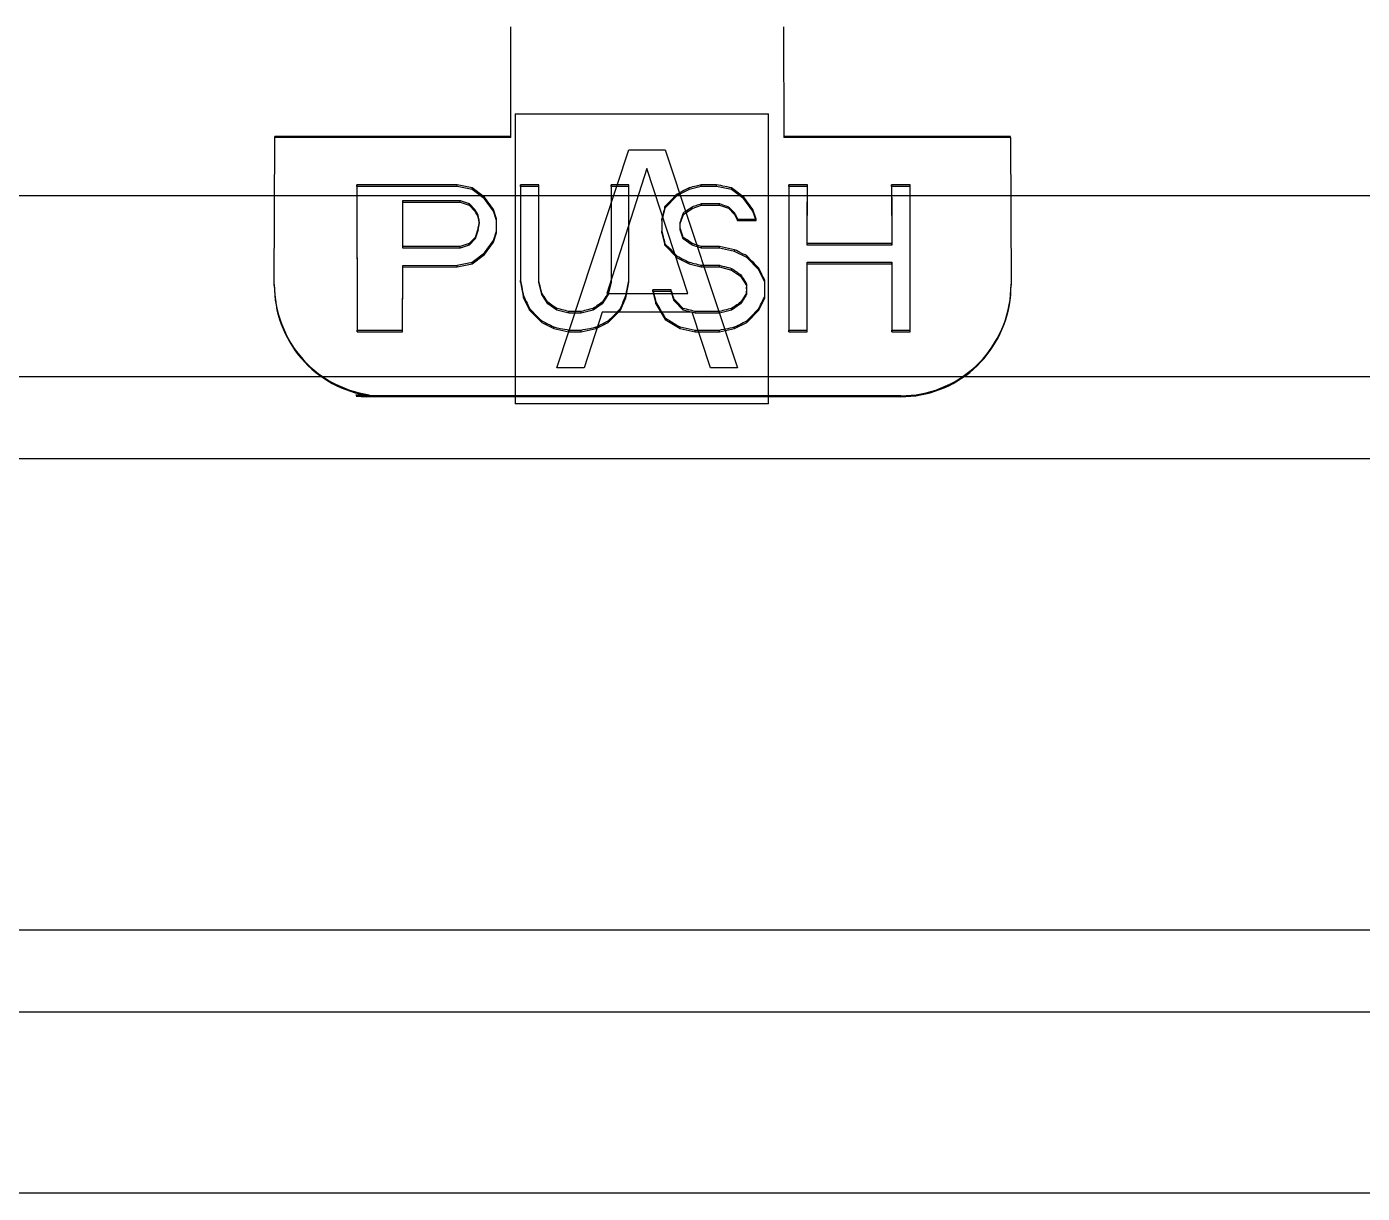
# Model space of a CAD drawing. Extents: x 0 to 144, y 0 to 348.
# Drawn here: x 30.04 to 66.73, y 56.59 to 88.64 of the extents above; entities that cross this region are included whole.
import ezdxf

# ---------------------------------------------------------------- set-up
doc = ezdxf.new("R2010")
doc.units = 0
doc.layers.add('-15N-THT. THIẾT BỊ ĐÓNG MỞ', color=40, linetype='CONTINUOUS')

# ---------------------------------------------------------------- blocks, each defined once
blk = doc.blocks.new('06 - N - SC VSD ATV630U07~55N4')
at = {"layer": '-15N-THT. THIẾT BỊ ĐÓNG MỞ'}
for p, q in [((-28.659, -88.406), (-28.656, -85.363)), ((-21.166, -85.363), (-21.162, -88.406)), ((-28.54, -87.752), (-21.581, -87.752)), ((-28.54, -87.752), (-28.54, -95.726)), ((-28.54, -87.752), (-28.54, -87.752)), ((-21.581, -95.726), (-21.581, -87.752)), ((-21.581, -87.752), (-21.581, -87.752)), ((-35.155, -92.459), (-35.14, -88.406)), ((-28.659, -88.38), (-35.14, -88.38)), ((-35.14, -88.406), (-35.14, -88.38)), ((-28.659, -88.406), (-35.14, -88.406)), ((-14.931, -88.38), (-21.162, -88.38)), ((-14.931, -88.406), (-21.162, -88.406)), ((-14.931, -88.406), (-14.931, -88.38)), ((-14.931, -88.406), (-14.916, -92.459)), ((-27.394, -94.729), (-25.418, -88.749)), ((-25.418, -88.749), (-25.418, -88.749)), ((-25.418, -88.749), (-24.421, -88.749)), ((-24.421, -88.749), (-22.428, -94.729)), ((-24.421, -88.749), (-24.421, -88.749)), ((-24.92, -89.258), (-26.023, -92.693)), ((-23.798, -92.693), (-24.92, -89.258)), ((-24.92, -89.258), (-24.92, -89.258)), ((-30.134, -89.704), (-32.884, -89.703)), ((-32.884, -89.703), (-32.881, -93.697)), ((-32.884, -89.748), (-32.884, -89.703)), ((-30.134, -89.749), (-32.884, -89.748)), ((-32.884, -89.748), (-32.881, -93.741)), ((-29.717, -89.79), (-30.134, -89.704)), ((-30.134, -89.749), (-30.134, -89.704)), ((-29.717, -89.834), (-30.134, -89.749)), ((-29.384, -90.044), (-29.717, -89.79)), ((-29.717, -89.834), (-29.717, -89.79)), ((-29.384, -90.088), (-29.717, -89.834)), ((-27.887, -89.703), (-28.395, -89.703)), ((-28.395, -89.703), (-28.395, -90.456)), ((-28.395, -89.748), (-28.395, -89.703)), ((-27.887, -89.748), (-28.395, -89.748)), ((-28.395, -89.748), (-28.393, -92.381)), ((-27.89, -92.385), (-27.887, -89.748)), ((-27.887, -90.08), (-27.887, -89.703)), ((-27.887, -89.748), (-27.887, -89.703)), ((-25.413, -89.703), (-25.904, -89.703)), ((-25.904, -89.748), (-25.904, -89.703)), ((-25.904, -89.703), (-25.901, -92.341)), ((-25.413, -89.748), (-25.904, -89.748)), ((-25.904, -89.748), (-25.901, -92.385)), ((-25.416, -92.336), (-25.413, -89.703)), ((-25.416, -92.381), (-25.413, -89.748)), ((-25.413, -89.748), (-25.413, -89.703)), ((-23.759, -89.834), (-24.092, -90.003)), ((-23.902, -89.862), (-23.949, -89.886)), ((-23.854, -89.838), (-23.902, -89.862)), ((-23.759, -89.789), (-23.854, -89.838)), ((-23.425, -89.749), (-23.759, -89.834)), ((-23.711, -89.777), (-23.759, -89.789)), ((-23.759, -89.834), (-23.759, -89.789)), ((-23.663, -89.765), (-23.711, -89.777)), ((-23.616, -89.753), (-23.663, -89.765)), ((-23.568, -89.741), (-23.616, -89.753)), ((-23.425, -89.704), (-23.568, -89.741)), ((-23.009, -89.704), (-23.425, -89.704)), ((-23.425, -89.749), (-23.425, -89.704)), ((-23.009, -89.749), (-23.425, -89.749)), ((-22.949, -89.716), (-23.009, -89.704)), ((-23.009, -89.749), (-23.009, -89.704)), ((-22.592, -89.834), (-23.009, -89.749)), ((-22.89, -89.729), (-22.949, -89.716)), ((-22.83, -89.741), (-22.89, -89.729)), ((-22.711, -89.765), (-22.83, -89.741)), ((-22.651, -89.778), (-22.711, -89.765)), ((-22.592, -89.79), (-22.651, -89.778)), ((-22.449, -89.899), (-22.592, -89.79)), ((-22.592, -89.834), (-22.592, -89.79)), ((-22.258, -90.088), (-22.592, -89.834)), ((-20.512, -89.703), (-21.021, -89.703)), ((-21.021, -89.703), (-21.02, -90.274)), ((-21.021, -89.748), (-21.021, -89.703)), ((-20.512, -89.748), (-21.021, -89.748)), ((-21.021, -89.748), (-21.017, -93.741)), ((-20.513, -91.362), (-20.512, -89.748)), ((-20.512, -89.934), (-20.512, -89.703)), ((-20.512, -89.748), (-20.512, -89.703)), ((-17.688, -89.703), (-18.197, -89.703)), ((-18.197, -89.703), (-18.196, -90.395)), ((-18.197, -89.748), (-18.197, -89.703)), ((-17.688, -89.748), (-18.197, -89.748)), ((-18.197, -89.748), (-18.195, -91.362)), ((-17.692, -93.741), (-17.688, -89.748)), ((-17.689, -90.274), (-17.688, -89.703)), ((-17.688, -89.748), (-17.688, -89.703)), ((-52.563, -89.995), (52.563, -89.995)), ((-31.626, -91.402), (-31.625, -90.138)), ((-31.626, -91.447), (-31.625, -90.183)), ((-31.625, -90.138), (-30.052, -90.138)), ((-31.625, -90.183), (-31.625, -90.138)), ((-31.625, -90.183), (-30.052, -90.183)), ((-30.052, -90.138), (-29.805, -90.222)), ((-30.052, -90.183), (-30.052, -90.138)), ((-30.052, -90.183), (-29.805, -90.267)), ((-29.805, -90.222), (-29.64, -90.39)), ((-29.805, -90.267), (-29.805, -90.222)), ((-29.134, -90.387), (-29.384, -90.044)), ((-29.384, -90.088), (-29.384, -90.044)), ((-29.134, -90.431), (-29.384, -90.088)), ((-27.888, -91.211), (-27.887, -90.08)), ((-24.092, -90.003), (-24.426, -90.345)), ((-24.283, -90.154), (-24.378, -90.252)), ((-24.235, -90.105), (-24.283, -90.154)), ((-24.14, -90.008), (-24.235, -90.105)), ((-24.092, -89.959), (-24.14, -90.008)), ((-23.949, -89.886), (-24.092, -89.959)), ((-24.092, -90.003), (-24.092, -89.959)), ((-23.53, -90.259), (-23.495, -90.247)), ((-23.495, -90.247), (-23.459, -90.235)), ((-23.459, -90.235), (-23.424, -90.223)), ((-23.424, -90.223), (-22.927, -90.223)), ((-23.424, -90.267), (-23.424, -90.223)), ((-22.927, -90.223), (-22.786, -90.271)), ((-22.927, -90.267), (-22.927, -90.223)), ((-22.401, -89.935), (-22.449, -89.899)), ((-22.354, -89.971), (-22.401, -89.935)), ((-22.258, -90.044), (-22.354, -89.971)), ((-22.009, -90.387), (-22.258, -90.044)), ((-22.258, -90.088), (-22.258, -90.044)), ((-22.009, -90.431), (-22.258, -90.088)), ((-20.513, -90.395), (-20.512, -89.934)), ((-29.805, -90.267), (-29.64, -90.435)), ((-29.64, -90.435), (-29.64, -90.39)), ((-29.134, -90.431), (-29.134, -90.387)), ((-29.051, -90.64), (-29.134, -90.387)), ((-29.051, -90.685), (-29.134, -90.431)), ((-28.395, -90.456), (-28.394, -90.832)), ((-24.426, -90.345), (-24.508, -90.686)), ((-24.485, -90.544), (-24.508, -90.641)), ((-24.473, -90.495), (-24.485, -90.544)), ((-24.461, -90.447), (-24.473, -90.495)), ((-24.449, -90.398), (-24.461, -90.447)), ((-24.437, -90.349), (-24.449, -90.398)), ((-24.426, -90.301), (-24.437, -90.349)), ((-24.378, -90.252), (-24.426, -90.301)), ((-24.426, -90.345), (-24.426, -90.301)), ((-24.002, -90.772), (-23.919, -90.52)), ((-23.967, -90.62), (-23.955, -90.584)), ((-23.955, -90.584), (-23.943, -90.548)), ((-23.943, -90.548), (-23.931, -90.512)), ((-23.931, -90.512), (-23.919, -90.476)), ((-23.919, -90.52), (-23.672, -90.352)), ((-23.919, -90.476), (-23.884, -90.452)), ((-23.919, -90.52), (-23.919, -90.476)), ((-23.884, -90.452), (-23.849, -90.428)), ((-23.849, -90.428), (-23.813, -90.403)), ((-23.813, -90.403), (-23.778, -90.379)), ((-23.778, -90.379), (-23.743, -90.355)), ((-23.743, -90.355), (-23.707, -90.331)), ((-23.707, -90.331), (-23.672, -90.307)), ((-23.672, -90.352), (-23.424, -90.267)), ((-23.672, -90.307), (-23.636, -90.295)), ((-23.672, -90.352), (-23.672, -90.307)), ((-23.636, -90.295), (-23.601, -90.283)), ((-23.601, -90.283), (-23.566, -90.271)), ((-23.566, -90.271), (-23.53, -90.259)), ((-23.424, -90.267), (-22.927, -90.267)), ((-22.927, -90.267), (-22.679, -90.351)), ((-22.786, -90.271), (-22.75, -90.283)), ((-22.75, -90.283), (-22.679, -90.307)), ((-22.679, -90.307), (-22.585, -90.403)), ((-22.679, -90.351), (-22.679, -90.307)), ((-22.679, -90.351), (-22.514, -90.519)), ((-22.585, -90.403), (-22.562, -90.427)), ((-22.562, -90.427), (-22.538, -90.451)), ((-22.538, -90.451), (-22.514, -90.475)), ((-22.514, -90.475), (-22.502, -90.499)), ((-22.514, -90.519), (-22.514, -90.475)), ((-22.514, -90.519), (-22.502, -90.544)), ((-22.502, -90.499), (-22.49, -90.524)), ((-22.502, -90.544), (-22.49, -90.568)), ((-22.49, -90.524), (-22.466, -90.573)), ((-22.49, -90.568), (-22.466, -90.617)), ((-22.466, -90.573), (-22.454, -90.597)), ((-22.466, -90.617), (-22.454, -90.641)), ((-22.454, -90.597), (-22.442, -90.621)), ((-21.923, -90.646), (-22.009, -90.387)), ((-22.009, -90.431), (-22.009, -90.387)), ((-21.923, -90.69), (-22.009, -90.431)), ((-21.02, -90.274), (-21.02, -90.844)), ((-20.513, -90.626), (-20.513, -90.395)), ((-18.196, -90.395), (-18.196, -90.626)), ((-17.692, -93.697), (-17.689, -90.274)), ((-29.557, -90.896), (-29.639, -91.149)), ((-29.557, -90.941), (-29.639, -91.194)), ((-29.557, -90.941), (-29.557, -90.896)), ((-29.53, -90.724), (-29.53, -90.768)), ((-29.135, -91.237), (-29.051, -90.983)), ((-29.051, -90.685), (-29.051, -90.64)), ((-29.051, -90.983), (-29.051, -90.64)), ((-29.051, -91.027), (-29.051, -90.685)), ((-29.051, -91.027), (-29.051, -90.983)), ((-28.394, -90.832), (-28.394, -91.584)), ((-24.508, -90.641), (-24.508, -90.69)), ((-24.508, -90.686), (-24.508, -90.641)), ((-24.508, -90.686), (-24.508, -91.026)), ((-24.508, -90.69), (-24.508, -90.739)), ((-24.508, -90.739), (-24.508, -90.787)), ((-24.508, -90.787), (-24.508, -90.836)), ((-24.508, -90.836), (-24.508, -90.885)), ((-24.508, -90.885), (-24.508, -90.933)), ((-24.508, -90.933), (-24.508, -90.982)), ((-24.508, -90.982), (-24.472, -91.128)), ((-24.508, -91.026), (-24.508, -90.982)), ((-24.002, -90.728), (-23.99, -90.692)), ((-24.002, -90.752), (-24.002, -90.728)), ((-24.002, -90.772), (-24.002, -90.728)), ((-24.002, -90.776), (-24.002, -90.752)), ((-24.002, -90.8), (-24.002, -90.776)), ((-24.002, -90.824), (-24.002, -90.8)), ((-24.002, -90.848), (-24.002, -90.824)), ((-24.002, -90.873), (-24.002, -90.848)), ((-24.002, -90.897), (-24.002, -90.873)), ((-23.979, -90.969), (-24.002, -90.897)), ((-24.002, -90.941), (-24.002, -90.897)), ((-24.002, -90.904), (-24.002, -90.897)), ((-24.002, -90.911), (-24.002, -90.904)), ((-24.002, -90.919), (-24.002, -90.911)), ((-24.002, -90.926), (-24.002, -90.919)), ((-24.002, -90.934), (-24.002, -90.926)), ((-24.002, -90.941), (-24.002, -90.934)), ((-23.92, -91.193), (-24.002, -90.941)), ((-23.99, -90.692), (-23.979, -90.656)), ((-23.979, -90.656), (-23.967, -90.62)), ((-23.967, -91.005), (-23.979, -90.969)), ((-22.454, -90.641), (-22.442, -90.666)), ((-22.442, -90.621), (-22.431, -90.646)), ((-22.442, -90.666), (-22.431, -90.69)), ((-22.431, -90.646), (-21.923, -90.646)), ((-22.431, -90.69), (-22.431, -90.646)), ((-22.431, -90.69), (-21.923, -90.69)), ((-21.923, -90.69), (-21.923, -90.646)), ((-21.02, -90.844), (-21.017, -93.697)), ((-20.513, -91.087), (-20.513, -90.626)), ((-18.196, -90.626), (-18.196, -91.087)), ((-29.804, -91.318), (-30.052, -91.402)), ((-29.639, -91.149), (-29.804, -91.318)), ((-29.639, -91.194), (-29.804, -91.362)), ((-29.804, -91.362), (-29.804, -91.318)), ((-29.639, -91.194), (-29.639, -91.149)), ((-29.385, -91.578), (-29.135, -91.237)), ((-29.385, -91.623), (-29.135, -91.281)), ((-29.135, -91.281), (-29.051, -91.027)), ((-29.135, -91.281), (-29.135, -91.237)), ((-27.889, -91.587), (-27.888, -91.211)), ((-24.508, -91.026), (-24.424, -91.367)), ((-24.472, -91.128), (-24.46, -91.176)), ((-24.46, -91.176), (-24.448, -91.225)), ((-24.448, -91.225), (-24.424, -91.323)), ((-24.424, -91.323), (-24.377, -91.371)), ((-24.424, -91.367), (-24.424, -91.323)), ((-23.932, -91.113), (-23.967, -91.005)), ((-23.92, -91.149), (-23.932, -91.113)), ((-23.849, -91.197), (-23.92, -91.149)), ((-23.92, -91.193), (-23.92, -91.149)), ((-23.672, -91.362), (-23.92, -91.193)), ((-23.814, -91.221), (-23.849, -91.197)), ((-23.779, -91.245), (-23.814, -91.221)), ((-23.743, -91.269), (-23.779, -91.245)), ((-23.672, -91.318), (-23.743, -91.269)), ((-23.637, -91.33), (-23.672, -91.318)), ((-23.672, -91.362), (-23.672, -91.318)), ((-23.601, -91.342), (-23.637, -91.33)), ((-23.566, -91.354), (-23.601, -91.342)), ((-20.513, -91.317), (-20.513, -91.087)), ((-18.195, -91.317), (-20.513, -91.317)), ((-20.513, -91.362), (-20.513, -91.317)), ((-18.196, -91.087), (-18.195, -91.317)), ((-18.195, -91.362), (-18.195, -91.317)), ((-30.052, -91.402), (-31.626, -91.402)), ((-31.626, -91.447), (-31.626, -91.402)), ((-30.052, -91.447), (-31.626, -91.447)), ((-29.804, -91.362), (-30.052, -91.447)), ((-30.052, -91.447), (-30.052, -91.402)), ((-29.718, -91.832), (-29.385, -91.578)), ((-29.718, -91.876), (-29.385, -91.623)), ((-29.385, -91.623), (-29.385, -91.578)), ((-28.394, -91.584), (-28.393, -91.96)), ((-27.889, -91.964), (-27.889, -91.587)), ((-24.424, -91.367), (-24.091, -91.707)), ((-24.377, -91.371), (-24.329, -91.42)), ((-24.329, -91.42), (-24.281, -91.468)), ((-24.281, -91.468), (-24.234, -91.517)), ((-24.234, -91.517), (-24.186, -91.566)), ((-24.186, -91.566), (-24.091, -91.663)), ((-24.091, -91.663), (-24.043, -91.687)), ((-24.091, -91.707), (-24.091, -91.663)), ((-24.091, -91.707), (-23.758, -91.876)), ((-24.043, -91.687), (-23.996, -91.711)), ((-23.996, -91.711), (-23.948, -91.735)), ((-23.424, -91.447), (-23.672, -91.362)), ((-23.531, -91.366), (-23.566, -91.354)), ((-23.495, -91.378), (-23.531, -91.366)), ((-23.46, -91.39), (-23.495, -91.378)), ((-23.424, -91.402), (-23.46, -91.39)), ((-23.353, -91.402), (-23.424, -91.402)), ((-23.424, -91.447), (-23.424, -91.402)), ((-22.926, -91.447), (-23.424, -91.447)), ((-23.282, -91.403), (-23.353, -91.402)), ((-23.211, -91.403), (-23.282, -91.403)), ((-23.139, -91.403), (-23.211, -91.403)), ((-23.068, -91.403), (-23.139, -91.403)), ((-22.997, -91.403), (-23.068, -91.403)), ((-22.926, -91.403), (-22.997, -91.403)), ((-22.51, -91.488), (-22.926, -91.403)), ((-22.926, -91.447), (-22.926, -91.403)), ((-22.51, -91.533), (-22.926, -91.447)), ((-22.462, -91.512), (-22.51, -91.488)), ((-22.51, -91.533), (-22.51, -91.488)), ((-22.177, -91.702), (-22.51, -91.533)), ((-22.415, -91.537), (-22.462, -91.512)), ((-22.367, -91.561), (-22.415, -91.537)), ((-22.272, -91.609), (-22.367, -91.561)), ((-22.225, -91.633), (-22.272, -91.609)), ((-22.177, -91.657), (-22.225, -91.633)), ((-22.13, -91.706), (-22.177, -91.657)), ((-22.177, -91.702), (-22.177, -91.657)), ((-21.845, -92.043), (-22.177, -91.702)), ((-22.082, -91.755), (-22.13, -91.706)), ((-18.195, -91.362), (-20.513, -91.362)), ((-31.629, -93.697), (-31.628, -91.918)), ((-31.629, -93.741), (-31.628, -91.962)), ((-31.628, -91.918), (-30.135, -91.917)), ((-31.628, -91.962), (-31.628, -91.918)), ((-31.628, -91.962), (-30.135, -91.961)), ((-30.135, -91.917), (-29.718, -91.832)), ((-30.135, -91.961), (-29.718, -91.876)), ((-30.135, -91.961), (-30.135, -91.917)), ((-29.718, -91.876), (-29.718, -91.832)), ((-28.393, -91.96), (-28.393, -92.336)), ((-27.89, -92.341), (-27.889, -91.964)), ((-23.948, -91.735), (-23.853, -91.784)), ((-23.853, -91.784), (-23.805, -91.808)), ((-23.805, -91.808), (-23.758, -91.832)), ((-23.758, -91.832), (-23.71, -91.844)), ((-23.758, -91.876), (-23.758, -91.832)), ((-23.758, -91.876), (-23.425, -91.961)), ((-23.71, -91.844), (-23.663, -91.856)), ((-23.663, -91.856), (-23.568, -91.88)), ((-23.568, -91.88), (-23.52, -91.893)), ((-23.52, -91.893), (-23.425, -91.917)), ((-23.425, -91.917), (-23.354, -91.917)), ((-23.425, -91.961), (-23.425, -91.917)), ((-23.425, -91.961), (-22.927, -91.962)), ((-23.354, -91.917), (-23.283, -91.917)), ((-23.283, -91.917), (-22.927, -91.917)), ((-22.927, -91.917), (-22.879, -91.929)), ((-22.927, -91.962), (-22.927, -91.917)), ((-22.927, -91.962), (-22.595, -92.046)), ((-22.879, -91.929), (-22.832, -91.942)), ((-22.832, -91.942), (-22.784, -91.954)), ((-22.784, -91.954), (-22.69, -91.978)), ((-22.69, -91.978), (-22.642, -91.99)), ((-22.642, -91.99), (-22.595, -92.002)), ((-22.595, -92.002), (-22.559, -92.026)), ((-22.595, -92.046), (-22.595, -92.002)), ((-22.595, -92.046), (-22.346, -92.215)), ((-22.559, -92.026), (-22.524, -92.05)), ((-22.524, -92.05), (-22.488, -92.074)), ((-22.488, -92.074), (-22.453, -92.099)), ((-22.035, -91.803), (-22.082, -91.755)), ((-21.987, -91.852), (-22.035, -91.803)), ((-21.94, -91.901), (-21.987, -91.852)), ((-21.845, -91.998), (-21.94, -91.901)), ((-21.821, -92.047), (-21.845, -91.998)), ((-21.845, -92.043), (-21.845, -91.998)), ((-21.679, -92.383), (-21.845, -92.043)), ((-21.797, -92.095), (-21.821, -92.047)), ((-20.516, -93.697), (-20.515, -91.833)), ((-20.516, -93.741), (-20.515, -91.877)), ((-20.515, -91.833), (-18.194, -91.833)), ((-20.515, -91.877), (-20.515, -91.833)), ((-20.515, -91.877), (-18.194, -91.877)), ((-18.194, -91.877), (-18.194, -91.833)), ((-18.194, -91.833), (-18.192, -93.697)), ((-18.194, -91.877), (-18.192, -93.741)), ((-35.155, -92.433), (-35.155, -92.434)), ((-35.155, -92.434), (-35.155, -92.435)), ((-35.155, -92.435), (-35.155, -92.438)), ((-35.155, -92.438), (-35.155, -92.439)), ((-35.155, -92.467), (-35.155, -92.439)), ((-35.155, -92.44), (-35.152, -92.583)), ((-28.393, -92.336), (-28.381, -92.397)), ((-28.393, -92.381), (-28.393, -92.336)), ((-28.393, -92.381), (-28.308, -92.808)), ((-28.381, -92.397), (-28.369, -92.458)), ((-27.878, -92.389), (-27.89, -92.341)), ((-27.89, -92.385), (-27.89, -92.341)), ((-27.808, -92.723), (-27.89, -92.385)), ((-27.866, -92.438), (-27.878, -92.389)), ((-27.855, -92.486), (-27.866, -92.438)), ((-25.901, -92.385), (-25.983, -92.723)), ((-25.924, -92.438), (-25.936, -92.486)), ((-25.912, -92.389), (-25.924, -92.438)), ((-25.901, -92.341), (-25.912, -92.389)), ((-25.901, -92.385), (-25.901, -92.341)), ((-25.5, -92.808), (-25.416, -92.381)), ((-25.44, -92.458), (-25.428, -92.397)), ((-25.428, -92.397), (-25.416, -92.336)), ((-25.416, -92.381), (-25.416, -92.336)), ((-22.453, -92.099), (-22.382, -92.147)), ((-22.382, -92.147), (-22.346, -92.171)), ((-22.346, -92.171), (-22.323, -92.207)), ((-22.346, -92.215), (-22.346, -92.171)), ((-22.346, -92.215), (-22.18, -92.469)), ((-22.323, -92.207), (-22.299, -92.243)), ((-22.299, -92.243), (-22.275, -92.28)), ((-22.275, -92.28), (-22.251, -92.316)), ((-22.251, -92.316), (-22.228, -92.352)), ((-22.228, -92.352), (-22.204, -92.388)), ((-22.204, -92.388), (-22.18, -92.424)), ((-22.18, -92.424), (-22.18, -92.458)), ((-22.18, -92.469), (-22.18, -92.424)), ((-21.773, -92.144), (-21.797, -92.095)), ((-21.75, -92.193), (-21.773, -92.144)), ((-21.726, -92.241), (-21.75, -92.193)), ((-21.702, -92.29), (-21.726, -92.241)), ((-21.679, -92.338), (-21.702, -92.29)), ((-21.679, -92.46), (-21.679, -92.338)), ((-21.679, -92.383), (-21.679, -92.338)), ((-21.679, -92.808), (-21.679, -92.383)), ((-14.919, -92.583), (-14.916, -92.44)), ((-14.916, -92.434), (-14.916, -92.433)), ((-14.916, -92.437), (-14.916, -92.434)), ((-14.916, -92.438), (-14.916, -92.437)), ((-14.916, -92.439), (-14.916, -92.438)), ((-14.916, -92.467), (-14.916, -92.439)), ((-35.155, -92.459), (-35.152, -92.598)), ((-35.152, -92.583), (-35.142, -92.725)), ((-35.152, -92.598), (-35.143, -92.735)), ((-35.143, -92.735), (-35.129, -92.872)), ((-35.142, -92.725), (-35.126, -92.865)), ((-28.369, -92.458), (-28.345, -92.58)), ((-28.345, -92.58), (-28.333, -92.641)), ((-28.333, -92.641), (-28.321, -92.702)), ((-28.321, -92.702), (-28.308, -92.763)), ((-28.308, -92.763), (-28.285, -92.812)), ((-28.308, -92.808), (-28.308, -92.763)), ((-28.308, -92.808), (-28.142, -93.147)), ((-28.285, -92.812), (-28.261, -92.86)), ((-27.843, -92.534), (-27.855, -92.486)), ((-27.831, -92.582), (-27.843, -92.534)), ((-27.808, -92.679), (-27.831, -92.582)), ((-27.76, -92.751), (-27.808, -92.679)), ((-27.808, -92.723), (-27.808, -92.679)), ((-27.642, -92.976), (-27.808, -92.723)), ((-27.737, -92.787), (-27.76, -92.751)), ((-27.713, -92.823), (-27.737, -92.787)), ((-25.983, -92.723), (-26.148, -92.976)), ((-26.054, -92.787), (-26.077, -92.823)), ((-26.03, -92.751), (-26.054, -92.787)), ((-25.983, -92.679), (-26.03, -92.751)), ((-26.023, -92.693), (-23.798, -92.693)), ((-26.023, -92.693), (-26.023, -92.693)), ((-25.959, -92.582), (-25.983, -92.679)), ((-25.983, -92.723), (-25.983, -92.679)), ((-25.948, -92.534), (-25.959, -92.582)), ((-25.936, -92.486), (-25.948, -92.534)), ((-25.649, -93.147), (-25.5, -92.808)), ((-25.548, -92.86), (-25.524, -92.812)), ((-25.524, -92.812), (-25.5, -92.763)), ((-25.5, -92.763), (-25.488, -92.702)), ((-25.5, -92.808), (-25.5, -92.763)), ((-25.488, -92.702), (-25.476, -92.641)), ((-25.476, -92.641), (-25.464, -92.58)), ((-25.464, -92.58), (-25.44, -92.458)), ((-24.684, -92.592), (-24.756, -92.591)), ((-24.756, -92.591), (-24.708, -92.787)), ((-24.756, -92.636), (-24.756, -92.591)), ((-24.254, -92.637), (-24.756, -92.636)), ((-24.756, -92.636), (-24.672, -92.977)), ((-24.708, -92.787), (-24.696, -92.836)), ((-24.541, -92.592), (-24.684, -92.592)), ((-24.469, -92.592), (-24.541, -92.592)), ((-24.398, -92.592), (-24.469, -92.592)), ((-24.326, -92.592), (-24.398, -92.592)), ((-24.254, -92.593), (-24.326, -92.592)), ((-24.242, -92.629), (-24.254, -92.593)), ((-24.254, -92.637), (-24.254, -92.593)), ((-24.171, -92.892), (-24.254, -92.637)), ((-24.23, -92.665), (-24.242, -92.629)), ((-24.219, -92.702), (-24.23, -92.665)), ((-24.207, -92.738), (-24.219, -92.702)), ((-24.195, -92.775), (-24.207, -92.738)), ((-24.183, -92.811), (-24.195, -92.775)), ((-24.171, -92.847), (-24.183, -92.811)), ((-23.798, -92.693), (-23.798, -92.693)), ((-22.251, -92.787), (-22.275, -92.823)), ((-22.227, -92.75), (-22.251, -92.787)), ((-22.227, -92.795), (-22.251, -92.831)), ((-22.204, -92.714), (-22.227, -92.75)), ((-22.204, -92.759), (-22.227, -92.795)), ((-22.18, -92.678), (-22.204, -92.714)), ((-22.18, -92.722), (-22.204, -92.759)), ((-22.18, -92.458), (-22.18, -92.492)), ((-22.18, -92.492), (-22.18, -92.526)), ((-22.18, -92.562), (-22.18, -92.518)), ((-22.18, -92.526), (-22.18, -92.56)), ((-22.18, -92.56), (-22.18, -92.594)), ((-22.18, -92.562), (-22.18, -92.58)), ((-22.18, -92.58), (-22.18, -92.599)), ((-22.18, -92.594), (-22.18, -92.628)), ((-22.18, -92.599), (-22.18, -92.617)), ((-22.18, -92.617), (-22.18, -92.635)), ((-22.18, -92.628), (-22.18, -92.636)), ((-22.18, -92.672), (-22.18, -92.628)), ((-22.18, -92.635), (-22.18, -92.654)), ((-22.18, -92.636), (-22.18, -92.645)), ((-22.18, -92.645), (-22.18, -92.653)), ((-22.18, -92.653), (-22.18, -92.661)), ((-22.18, -92.654), (-22.18, -92.672)), ((-22.18, -92.661), (-22.18, -92.67)), ((-22.18, -92.67), (-22.18, -92.678)), ((-22.18, -92.672), (-22.18, -92.681)), ((-22.18, -92.722), (-22.18, -92.678)), ((-22.18, -92.681), (-22.18, -92.689)), ((-22.18, -92.689), (-22.18, -92.697)), ((-22.18, -92.697), (-22.18, -92.706)), ((-22.18, -92.706), (-22.18, -92.714)), ((-22.18, -92.714), (-22.18, -92.722)), ((-21.846, -93.147), (-21.679, -92.808)), ((-21.727, -92.86), (-21.703, -92.812)), ((-21.703, -92.812), (-21.679, -92.763)), ((-21.679, -92.52), (-21.679, -92.46)), ((-21.679, -92.581), (-21.679, -92.52)), ((-21.679, -92.642), (-21.679, -92.581)), ((-21.679, -92.702), (-21.679, -92.642)), ((-21.679, -92.763), (-21.679, -92.702)), ((-21.679, -92.808), (-21.679, -92.763)), ((-14.944, -92.864), (-14.928, -92.724)), ((-14.942, -92.871), (-14.927, -92.735)), ((-14.928, -92.724), (-14.919, -92.583)), ((-14.927, -92.735), (-14.919, -92.597)), ((-14.919, -92.597), (-14.916, -92.459)), ((-35.129, -92.872), (-35.108, -93.007)), ((-35.126, -92.865), (-35.104, -93.004)), ((-35.108, -93.007), (-35.081, -93.141)), ((-35.104, -93.004), (-35.075, -93.141)), ((-35.081, -93.141), (-35.048, -93.274)), ((-35.075, -93.141), (-35.04, -93.277)), ((-28.261, -92.86), (-28.237, -92.909)), ((-28.237, -92.909), (-28.213, -92.957)), ((-28.213, -92.957), (-28.189, -93.006)), ((-28.189, -93.006), (-28.166, -93.054)), ((-28.166, -93.054), (-28.142, -93.103)), ((-28.142, -93.103), (-27.904, -93.346)), ((-28.142, -93.147), (-28.142, -93.103)), ((-28.142, -93.147), (-27.809, -93.487)), ((-27.666, -92.896), (-27.713, -92.823)), ((-27.642, -92.932), (-27.666, -92.896)), ((-27.606, -92.956), (-27.642, -92.932)), ((-27.642, -92.976), (-27.642, -92.932)), ((-27.393, -93.146), (-27.642, -92.976)), ((-27.571, -92.98), (-27.606, -92.956)), ((-27.535, -93.004), (-27.571, -92.98)), ((-27.5, -93.029), (-27.535, -93.004)), ((-27.464, -93.053), (-27.5, -93.029)), ((-27.429, -93.077), (-27.464, -93.053)), ((-27.393, -93.101), (-27.429, -93.077)), ((-27.346, -93.113), (-27.393, -93.101)), ((-27.393, -93.146), (-27.393, -93.101)), ((-27.061, -93.231), (-27.393, -93.146)), ((-27.298, -93.126), (-27.346, -93.113)), ((-27.251, -93.138), (-27.298, -93.126)), ((-27.156, -93.162), (-27.251, -93.138)), ((-27.109, -93.174), (-27.156, -93.162)), ((-27.061, -93.186), (-27.109, -93.174)), ((-26.729, -93.186), (-27.061, -93.186)), ((-27.061, -93.231), (-27.061, -93.186)), ((-26.397, -93.146), (-26.729, -93.231)), ((-26.682, -93.174), (-26.729, -93.186)), ((-26.729, -93.231), (-26.729, -93.186)), ((-26.634, -93.162), (-26.682, -93.174)), ((-26.539, -93.138), (-26.634, -93.162)), ((-26.492, -93.126), (-26.539, -93.138)), ((-26.445, -93.113), (-26.492, -93.126)), ((-26.397, -93.101), (-26.445, -93.113)), ((-26.148, -92.976), (-26.397, -93.146)), ((-26.362, -93.077), (-26.397, -93.101)), ((-26.397, -93.146), (-26.397, -93.101)), ((-26.326, -93.053), (-26.362, -93.077)), ((-26.291, -93.029), (-26.326, -93.053)), ((-26.255, -93.004), (-26.291, -93.029)), ((-26.219, -92.98), (-26.255, -93.004)), ((-26.184, -92.956), (-26.219, -92.98)), ((-26.148, -92.932), (-26.184, -92.956)), ((-26.125, -92.896), (-26.148, -92.932)), ((-26.148, -92.976), (-26.148, -92.932)), ((-26.077, -92.823), (-26.125, -92.896)), ((-25.981, -93.487), (-25.649, -93.147)), ((-25.886, -93.346), (-25.649, -93.103)), ((-25.649, -93.103), (-25.625, -93.054)), ((-25.649, -93.147), (-25.649, -93.103)), ((-25.625, -93.054), (-25.601, -93.006)), ((-25.601, -93.006), (-25.577, -92.957)), ((-25.577, -92.957), (-25.572, -92.909)), ((-25.572, -92.909), (-25.548, -92.86)), ((-24.696, -92.836), (-24.672, -92.933)), ((-24.672, -92.933), (-24.565, -93.115)), ((-24.672, -92.977), (-24.672, -92.933)), ((-24.672, -92.977), (-24.422, -93.403)), ((-24.565, -93.115), (-24.529, -93.176)), ((-24.529, -93.176), (-24.493, -93.237)), ((-24.136, -92.884), (-24.171, -92.847)), ((-24.171, -92.892), (-24.171, -92.847)), ((-23.923, -93.145), (-24.171, -92.892)), ((-24.065, -92.956), (-24.136, -92.884)), ((-24.029, -92.992), (-24.065, -92.956)), ((-23.994, -93.029), (-24.029, -92.992)), ((-23.958, -93.065), (-23.994, -93.029)), ((-23.923, -93.101), (-23.958, -93.065)), ((-23.875, -93.113), (-23.923, -93.101)), ((-23.923, -93.145), (-23.923, -93.101)), ((-23.591, -93.231), (-23.923, -93.145)), ((-23.828, -93.125), (-23.875, -93.113)), ((-23.78, -93.138), (-23.828, -93.125)), ((-23.733, -93.15), (-23.78, -93.138)), ((-23.685, -93.162), (-23.733, -93.15)), ((-23.638, -93.174), (-23.685, -93.162)), ((-23.591, -93.186), (-23.638, -93.174)), ((-22.926, -93.186), (-23.591, -93.186)), ((-23.591, -93.231), (-23.591, -93.186)), ((-22.594, -93.146), (-22.926, -93.231)), ((-22.879, -93.174), (-22.926, -93.186)), ((-22.926, -93.231), (-22.926, -93.186)), ((-22.831, -93.162), (-22.879, -93.174)), ((-22.784, -93.15), (-22.831, -93.162)), ((-22.737, -93.138), (-22.784, -93.15)), ((-22.689, -93.126), (-22.737, -93.138)), ((-22.642, -93.113), (-22.689, -93.126)), ((-22.594, -93.101), (-22.642, -93.113)), ((-22.346, -92.976), (-22.594, -93.146)), ((-22.559, -93.077), (-22.594, -93.101)), ((-22.594, -93.146), (-22.594, -93.101)), ((-22.523, -93.053), (-22.559, -93.077)), ((-22.488, -93.029), (-22.523, -93.053)), ((-22.452, -93.004), (-22.488, -93.029)), ((-22.417, -92.98), (-22.452, -93.004)), ((-22.381, -92.956), (-22.417, -92.98)), ((-22.346, -92.932), (-22.381, -92.956)), ((-22.298, -92.859), (-22.346, -92.932)), ((-22.298, -92.904), (-22.346, -92.976)), ((-22.346, -92.976), (-22.346, -92.932)), ((-22.275, -92.823), (-22.298, -92.859)), ((-22.275, -92.867), (-22.298, -92.904)), ((-22.251, -92.831), (-22.275, -92.867)), ((-22.178, -93.487), (-21.846, -93.147)), ((-22.083, -93.346), (-21.846, -93.103)), ((-21.846, -93.103), (-21.822, -93.054)), ((-21.846, -93.147), (-21.846, -93.103)), ((-21.822, -93.054), (-21.798, -93.006)), ((-21.798, -93.006), (-21.774, -92.957)), ((-21.774, -92.957), (-21.75, -92.909)), ((-21.75, -92.909), (-21.727, -92.86)), ((-15.03, -93.276), (-14.995, -93.14)), ((-15.022, -93.273), (-14.989, -93.14)), ((-14.995, -93.14), (-14.967, -93.003)), ((-14.989, -93.14), (-14.963, -93.006)), ((-14.967, -93.003), (-14.944, -92.864)), ((-14.963, -93.006), (-14.942, -92.871)), ((-35.048, -93.274), (-35.009, -93.405)), ((-35.04, -93.277), (-34.998, -93.411)), ((-35.009, -93.405), (-34.964, -93.534)), ((-34.998, -93.411), (-34.951, -93.544)), ((-34.964, -93.534), (-34.913, -93.662)), ((-34.951, -93.544), (-34.897, -93.675)), ((-27.904, -93.346), (-27.857, -93.394)), ((-27.857, -93.394), (-27.809, -93.443)), ((-27.809, -93.443), (-27.714, -93.491)), ((-27.809, -93.487), (-27.809, -93.443)), ((-27.809, -93.487), (-27.477, -93.656)), ((-27.714, -93.491), (-27.667, -93.515)), ((-27.667, -93.515), (-27.572, -93.563)), ((-26.729, -93.231), (-27.061, -93.231)), ((-26.148, -93.202), (-26.646, -94.729)), ((-26.314, -93.656), (-25.981, -93.487)), ((-26.219, -93.563), (-26.124, -93.515)), ((-23.674, -93.202), (-26.148, -93.202)), ((-26.148, -93.202), (-26.148, -93.202)), ((-26.124, -93.515), (-26.076, -93.491)), ((-26.076, -93.491), (-25.981, -93.443)), ((-25.981, -93.443), (-25.934, -93.394)), ((-25.981, -93.487), (-25.981, -93.443)), ((-25.934, -93.394), (-25.886, -93.346)), ((-24.493, -93.237), (-24.457, -93.297)), ((-24.457, -93.297), (-24.422, -93.358)), ((-24.422, -93.358), (-24.362, -93.394)), ((-24.422, -93.403), (-24.422, -93.358)), ((-24.422, -93.403), (-24.006, -93.655)), ((-24.362, -93.394), (-24.303, -93.43)), ((-24.303, -93.43), (-24.244, -93.467)), ((-24.244, -93.467), (-24.125, -93.539)), ((-24.125, -93.539), (-24.066, -93.575)), ((-23.175, -94.729), (-23.674, -93.202)), ((-23.674, -93.202), (-23.674, -93.202)), ((-22.926, -93.231), (-23.591, -93.231)), ((-22.511, -93.656), (-22.178, -93.487)), ((-22.416, -93.563), (-22.368, -93.539)), ((-22.368, -93.539), (-22.321, -93.515)), ((-22.321, -93.515), (-22.273, -93.491)), ((-22.273, -93.491), (-22.226, -93.467)), ((-22.226, -93.467), (-22.178, -93.443)), ((-22.178, -93.443), (-22.131, -93.394)), ((-22.178, -93.487), (-22.178, -93.443)), ((-22.131, -93.394), (-22.083, -93.346)), ((-15.173, -93.673), (-15.119, -93.543)), ((-15.157, -93.661), (-15.106, -93.533)), ((-15.119, -93.543), (-15.072, -93.41)), ((-15.106, -93.533), (-15.061, -93.404)), ((-15.072, -93.41), (-15.03, -93.276)), ((-15.061, -93.404), (-15.022, -93.273)), ((-34.913, -93.662), (-34.857, -93.788)), ((-34.897, -93.675), (-34.837, -93.803)), ((-34.857, -93.788), (-34.795, -93.911)), ((-34.837, -93.803), (-34.772, -93.929)), ((-34.795, -93.911), (-34.728, -94.032)), ((-32.881, -93.697), (-31.629, -93.697)), ((-32.881, -93.741), (-32.881, -93.697)), ((-32.881, -93.741), (-31.629, -93.741)), ((-31.629, -93.741), (-31.629, -93.697)), ((-27.572, -93.563), (-27.524, -93.587)), ((-27.524, -93.587), (-27.477, -93.611)), ((-27.477, -93.611), (-27.417, -93.623)), ((-27.477, -93.656), (-27.477, -93.611)), ((-27.477, -93.656), (-27.061, -93.74)), ((-27.417, -93.623), (-27.299, -93.648)), ((-27.299, -93.648), (-27.239, -93.66)), ((-27.239, -93.66), (-27.18, -93.672)), ((-27.18, -93.672), (-27.121, -93.684)), ((-27.121, -93.684), (-27.061, -93.696)), ((-27.061, -93.696), (-26.729, -93.696)), ((-27.061, -93.74), (-27.061, -93.696)), ((-27.061, -93.74), (-26.729, -93.74)), ((-26.729, -93.74), (-26.314, -93.656)), ((-26.729, -93.696), (-26.67, -93.684)), ((-26.729, -93.74), (-26.729, -93.696)), ((-26.67, -93.684), (-26.61, -93.672)), ((-26.61, -93.672), (-26.551, -93.66)), ((-26.551, -93.66), (-26.492, -93.648)), ((-26.492, -93.648), (-26.373, -93.623)), ((-26.373, -93.623), (-26.314, -93.611)), ((-26.314, -93.611), (-26.266, -93.587)), ((-26.314, -93.656), (-26.314, -93.611)), ((-26.266, -93.587), (-26.219, -93.563)), ((-24.066, -93.575), (-24.006, -93.611)), ((-24.006, -93.611), (-23.591, -93.696)), ((-24.006, -93.655), (-24.006, -93.611)), ((-24.006, -93.655), (-23.591, -93.74)), ((-23.591, -93.696), (-22.926, -93.696)), ((-23.591, -93.74), (-23.591, -93.696)), ((-23.591, -93.74), (-22.926, -93.74)), ((-22.926, -93.74), (-22.511, -93.656)), ((-22.926, -93.696), (-22.867, -93.684)), ((-22.926, -93.74), (-22.926, -93.696)), ((-22.867, -93.684), (-22.808, -93.672)), ((-22.808, -93.672), (-22.748, -93.66)), ((-22.748, -93.66), (-22.689, -93.648)), ((-22.689, -93.648), (-22.63, -93.635)), ((-22.63, -93.635), (-22.57, -93.623)), ((-22.57, -93.623), (-22.511, -93.611)), ((-22.511, -93.611), (-22.463, -93.587)), ((-22.511, -93.656), (-22.511, -93.611)), ((-22.463, -93.587), (-22.416, -93.563)), ((-21.017, -93.697), (-20.516, -93.697)), ((-21.017, -93.741), (-21.017, -93.697)), ((-21.017, -93.741), (-20.516, -93.741)), ((-20.516, -93.741), (-20.516, -93.697)), ((-18.192, -93.741), (-18.192, -93.697)), ((-18.192, -93.697), (-17.692, -93.697)), ((-18.192, -93.741), (-17.692, -93.741)), ((-17.692, -93.741), (-17.692, -93.697)), ((-15.341, -94.03), (-15.274, -93.909)), ((-15.298, -93.927), (-15.233, -93.801)), ((-15.274, -93.909), (-15.213, -93.786)), ((-15.233, -93.801), (-15.173, -93.673)), ((-15.213, -93.786), (-15.157, -93.661)), ((-34.772, -93.929), (-34.701, -94.052)), ((-34.728, -94.032), (-34.656, -94.149)), ((-34.701, -94.052), (-34.624, -94.171)), ((-34.656, -94.149), (-34.578, -94.263)), ((-34.624, -94.171), (-34.542, -94.287)), ((-34.578, -94.263), (-34.496, -94.373)), ((-34.542, -94.287), (-34.455, -94.398)), ((-15.613, -94.395), (-15.526, -94.284)), ((-15.573, -94.371), (-15.49, -94.261)), ((-15.526, -94.284), (-15.445, -94.168)), ((-15.49, -94.261), (-15.413, -94.147)), ((-15.445, -94.168), (-15.369, -94.049)), ((-15.413, -94.147), (-15.341, -94.03)), ((-15.369, -94.049), (-15.298, -93.927)), ((-34.496, -94.373), (-34.409, -94.479)), ((-34.455, -94.398), (-34.363, -94.505)), ((-34.409, -94.479), (-34.317, -94.581)), ((-34.363, -94.505), (-34.267, -94.607)), ((-34.317, -94.581), (-34.221, -94.678)), ((-34.267, -94.607), (-34.166, -94.704)), ((-15.903, -94.703), (-15.802, -94.605)), ((-15.848, -94.677), (-15.752, -94.579)), ((-15.802, -94.605), (-15.705, -94.502)), ((-15.752, -94.579), (-15.66, -94.477)), ((-15.705, -94.502), (-15.613, -94.395)), ((-15.66, -94.477), (-15.573, -94.371)), ((52.563, -94.979), (-52.563, -94.979)), ((-34.221, -94.678), (-34.121, -94.771)), ((-34.166, -94.704), (-34.06, -94.797)), ((-34.121, -94.771), (-34.016, -94.859)), ((-34.06, -94.797), (-33.951, -94.884)), ((-34.016, -94.859), (-33.908, -94.942)), ((-33.951, -94.884), (-33.837, -94.966)), ((-33.908, -94.942), (-33.796, -95.02)), ((-33.837, -94.966), (-33.72, -95.043)), ((-33.796, -95.02), (-33.681, -95.093)), ((-26.646, -94.729), (-27.394, -94.729)), ((-27.394, -94.729), (-27.394, -94.729)), ((-26.646, -94.729), (-26.646, -94.729)), ((-22.428, -94.729), (-23.175, -94.729)), ((-23.175, -94.729), (-23.175, -94.729)), ((-22.428, -94.729), (-22.428, -94.729)), ((-16.39, -95.093), (-16.274, -95.02)), ((-16.351, -95.043), (-16.233, -94.966)), ((-16.274, -95.02), (-16.162, -94.941)), ((-16.233, -94.966), (-16.119, -94.883)), ((-16.162, -94.941), (-16.053, -94.858)), ((-16.119, -94.883), (-16.009, -94.796)), ((-16.053, -94.858), (-15.949, -94.77)), ((-16.009, -94.796), (-15.903, -94.703)), ((-15.949, -94.77), (-15.848, -94.677)), ((-33.72, -95.043), (-33.599, -95.114)), ((-33.681, -95.093), (-33.562, -95.161)), ((-33.599, -95.114), (-33.475, -95.18)), ((-33.562, -95.161), (-33.441, -95.223)), ((-33.475, -95.18), (-33.348, -95.24)), ((-33.441, -95.223), (-33.317, -95.28)), ((-33.348, -95.24), (-33.219, -95.295)), ((-33.317, -95.28), (-33.191, -95.332)), ((-33.219, -95.295), (-33.088, -95.343)), ((-33.191, -95.332), (-33.063, -95.377)), ((-33.088, -95.343), (-32.955, -95.385)), ((-33.063, -95.377), (-32.934, -95.417)), ((-32.955, -95.385), (-32.821, -95.42)), ((-17.25, -95.42), (-17.116, -95.385)), ((-17.137, -95.417), (-17.008, -95.377)), ((-17.116, -95.385), (-16.983, -95.343)), ((-17.008, -95.377), (-16.88, -95.332)), ((-16.983, -95.343), (-16.852, -95.295)), ((-16.88, -95.332), (-16.754, -95.28)), ((-16.852, -95.295), (-16.723, -95.241)), ((-16.754, -95.28), (-16.63, -95.223)), ((-16.723, -95.241), (-16.596, -95.18)), ((-16.63, -95.223), (-16.509, -95.161)), ((-16.596, -95.18), (-16.472, -95.115)), ((-16.509, -95.161), (-16.39, -95.093)), ((-16.472, -95.115), (-16.351, -95.043)), ((-32.934, -95.417), (-32.803, -95.45)), ((-32.548, -95.472), (-32.911, -95.488)), ((-32.911, -95.488), (-32.771, -95.497)), ((-32.537, -95.499), (-32.904, -95.515)), ((-32.904, -95.515), (-32.768, -95.524)), ((-32.821, -95.42), (-32.685, -95.449)), ((-32.803, -95.45), (-32.67, -95.478)), ((-32.771, -95.497), (-32.63, -95.501)), ((-32.768, -95.524), (-32.63, -95.527)), ((-32.685, -95.449), (-32.548, -95.472)), ((-32.67, -95.478), (-32.537, -95.499)), ((-17.942, -95.501), (-32.63, -95.501)), ((-32.63, -95.527), (-32.63, -95.501)), ((-17.942, -95.527), (-32.63, -95.527)), ((-21.581, -95.726), (-28.54, -95.726)), ((-28.54, -95.726), (-28.54, -95.726)), ((-21.581, -95.726), (-21.581, -95.726)), ((-17.942, -95.501), (-17.801, -95.497)), ((-17.942, -95.527), (-17.942, -95.501)), ((-17.942, -95.527), (-17.805, -95.524)), ((-17.805, -95.524), (-17.669, -95.515)), ((-17.801, -95.497), (-17.662, -95.488)), ((-17.669, -95.515), (-17.534, -95.499)), ((-17.662, -95.488), (-17.523, -95.472)), ((-17.534, -95.499), (-17.401, -95.478)), ((-17.523, -95.472), (-17.386, -95.449)), ((-17.401, -95.478), (-17.268, -95.45)), ((-17.386, -95.449), (-17.25, -95.42)), ((-17.268, -95.45), (-17.137, -95.417)), ((-65.022, -97.221), (65.022, -97.221)), ((62.53, -110.18), (-62.53, -110.18)), ((-52.563, -112.422), (52.563, -112.422)), ((52.563, -117.406), (-52.563, -117.406))]:
    blk.add_line(p, q, dxfattribs=at)
for centre, start_param, end_param in [((-30.099, -90.724), -0.000014, 0.633703), ((-30.099, -90.768), -0.000014, 0.633703), ((-30.099, -90.724), -0.311527, -0.000014), ((-30.099, -90.768), -0.311527, -0.000014)]:
    blk.add_ellipse(centre, major_axis=(0.569, 0), ratio=0.988936, start_param=start_param, end_param=end_param, dxfattribs=at)

msp = doc.modelspace()

# ---------------------------------------------------------------- block references
msp.add_blockref('06 - N - SC VSD ATV630U07~55N4', (72, 174))

doc.saveas('drawing.dxf')
